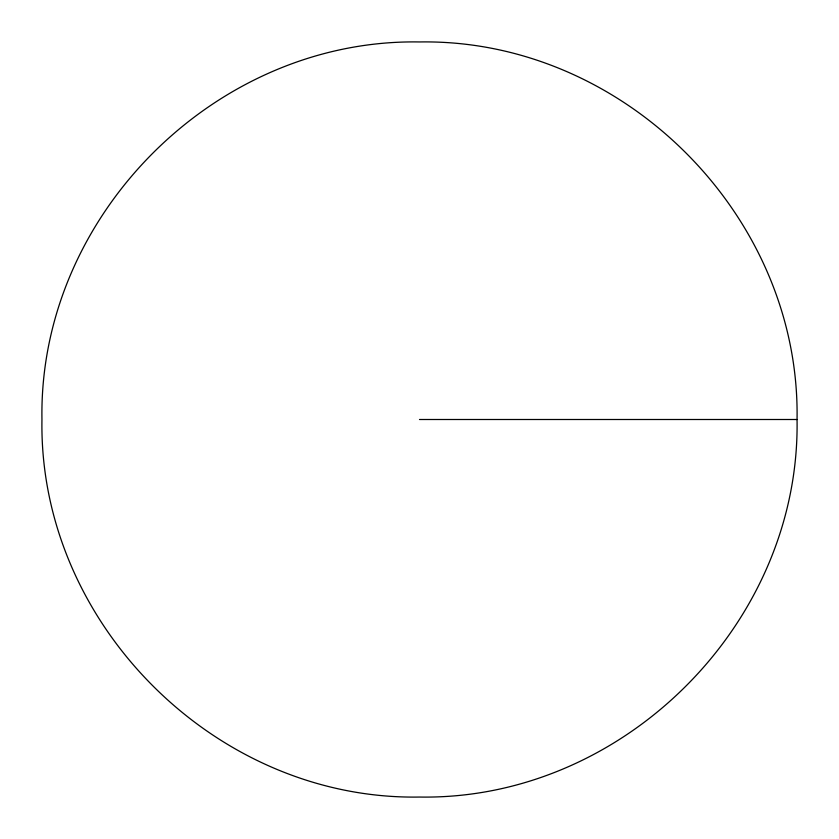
<?xml version="1.0" encoding="UTF-8"?>
<svg xmlns="http://www.w3.org/2000/svg" width="839" height="839" viewBox="0 0 839 839"><rect width="100%" height="100%" fill="white"/><g stroke="black" fill="none" stroke-linecap="round" stroke-linejoin="round"><path stroke-width="1.26" d="M797.05 419.5C800.511 623.304 623.304 800.511 419.5 797.05C215.696 800.511 38.489 623.304 41.95 419.5C38.489 215.696 215.696 38.489 419.5 41.95C623.304 38.489 800.511 215.696 797.05 419.5L419.5 419.5"/></g></svg>
